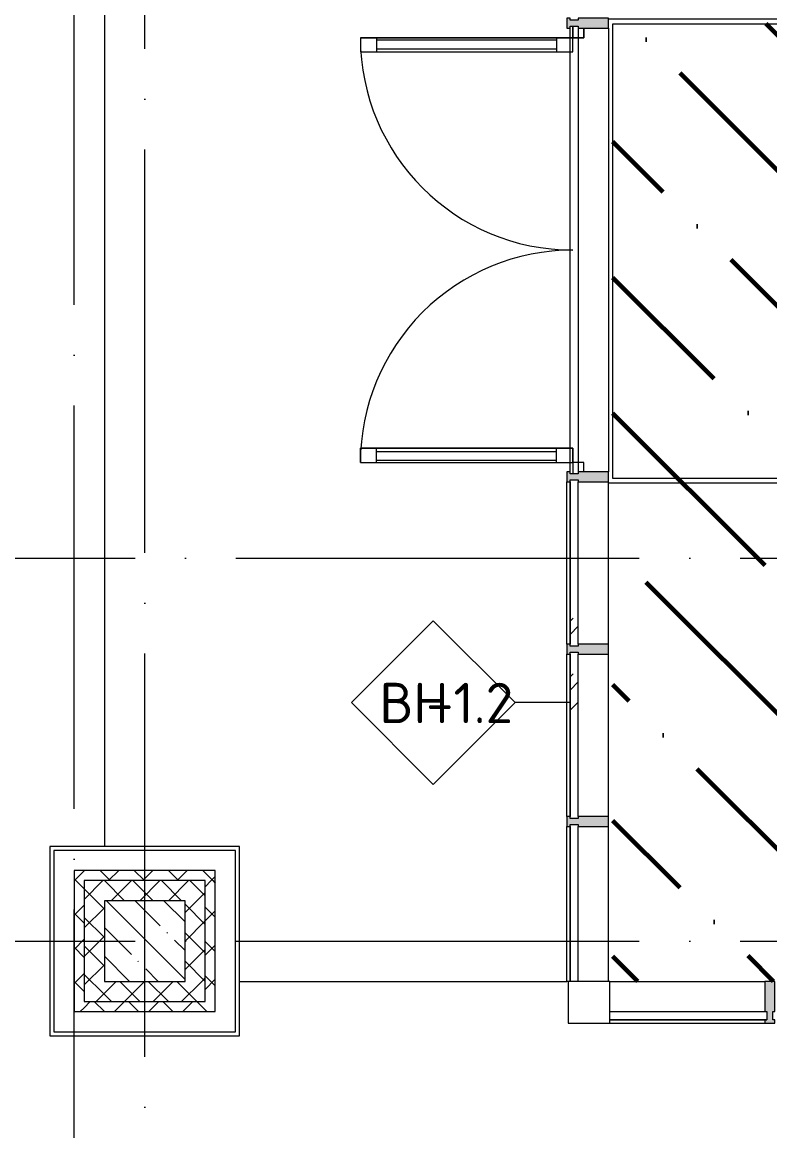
# Model space of a CAD drawing. Header units: millimetres. Extents: x -68946 to 288321, y -402657 to 324925.
# Drawn here: x 81180 to 84888, y 25484 to 30984 of the extents above; entities that cross this region are included whole.
import ezdxf

# ---------------------------------------------------------------- set-up
doc = ezdxf.new("R2010")
doc.units = ezdxf.units.MM
doc.linetypes.add('ADSK_Линия сетки', pattern=[2500, 2000, -250, 0, -250])
for name, color, linetype, lineweight in [('3.4) ПТ-2.15    4 вып', 200, 'Continuous', 60), ('A-DETL-GENF-OTLN', 250, 'Continuous', 5), ('A-DOOR-____-OTLN', 250, 'Continuous', 5), ('A-FLOR-____-OTLN', 192, 'Continuous', 9), ('A-GENM-____-OTLN', 250, 'Continuous', 9), ('A-GLAZ-____-MCUT', 250, 'Continuous', 9), ('A-GLAZ-____-OTLN', 250, 'Continuous', 5), ('A-GLAZ-CURT-OTLN', 52, 'Continuous', 5), ('A-GLAZ-CWMG-MCUT', 51, 'Continuous', 9), ('A-GLAZ-CWMG-OTLN', 51, 'Continuous', 5), ('A-WALL-____-IDEN', 250, 'Continuous', 9), ('A-WALL-____-MCUT', 250, 'Continuous', 13), ('A-WALL-____-PATT', 250, 'Continuous', 13), ('A-WALL-FNSH-MCUT', 250, 'Continuous', 13), ('S-COLS-____-MCUT', 250, 'Continuous', 25), ('S-COLS-____-OTLN', 250, 'Continuous', 9), ('S-GRID-____-OTLN', 250, 'Continuous', 9)]:
    doc.layers.add(name, color=color, linetype=linetype, lineweight=lineweight)
doc.styles.add('ISOCPEUR_2', font='isocpeur.ttf', dxfattribs={"height": 160})
pattern_1 = [(45, (12287.91, -0.0006), (-70.71068, 70.71068), []), (135, (12287.91, -0.0006), (-70.71068, -70.71068), [])]
pattern_2 = [(135, (12287.91, -0.0006), (-84.85281, -84.85281), []), (225, (12287.91, -0.0006), (84.85281, -84.85281), [])]

# ---------------------------------------------------------------- blocks, each defined once
blk = doc.blocks.new('BSC_Колонна _Прямоугольная - 400x400-V36-АР1_Маркировочный план 1 этажа С2и3')
at = {"layer": 'S-COLS-____-OTLN', "lineweight": 5}
h = blk.add_hatch(dxfattribs=at)
h.set_pattern_fill('FP_79', color=256, style=0, pattern_type=2)
h.set_pattern_definition([(135, (-69499.98, -26425), (-142.5612, -142.5612), []), (135, (-69357.42, -26425), (-142.5612, -142.5612), [252.016, -50.403, 3.353, -47.05])])
h.paths.add_polyline_path([(200, -200), (200, 200), (-200, 200), (-200, -200), (62.4, -200)])
at = {"layer": 'S-COLS-____-MCUT', "lineweight": 5}
for p, q in [((200, 200), (-200, 200)), ((-200, 200), (-200, -200)), ((200, -200), (200, 200)), ((-200, -200), (200, -200))]:
    blk.add_line(p, q, dxfattribs=at)
blk = doc.blocks.new('PNS_Панель прямоугольная - Нр_Металл - 40мм-36084337-АР1_Маркировочный план 1 этажа С2и3')
at = {"layer": 'A-GLAZ-____-MCUT', "lineweight": 5}
for p, q in [((-389, 40), (379, 40)), ((379, 0), (-389, 0))]:
    blk.add_line(p, q, dxfattribs=at)
at = {"layer": 'A-GLAZ-____-OTLN'}
blk.add_line((-389, 0), (389, 0), dxfattribs=at)
blk = doc.blocks.new('Прямоугольный импост - Импост структурный с накладкой - 190мм-36086492-АР1_Маркировочный план 1 этажа С2и3')
at = {"layer": 'A-GLAZ-CWMG-OTLN'}
for p, q in [((71807, 26225), (72575, 26225)), ((71807, 26018), (72575, 26018))]:
    blk.add_line(p, q, dxfattribs=at)
blk = doc.blocks.new('Прямоугольный импост - Импост структурный с накладкой - 190мм-21718787-АР1_Маркировочный план 1 этажа С2и3')
at = {"layer": 'A-GLAZ-CWMG-OTLN'}
blk.add_hatch(color=50, dxfattribs=at).paths.add_polyline_path([(25, -40), (25, -190), (-25, -190), (-25, -40), (-15, -40), (-15, 0), (-25, 0), (-25, 17), (25, 17), (25, 0), (15, 0), (15, -40)])
at = {"layer": 'A-GLAZ-CWMG-MCUT', "lineweight": 5}
for p, q in [((-25, 0), (-25, 17)), ((-25, 17), (25, 17)), ((-15, 0), (-25, 0)), ((-15, -40), (-15, 0)), ((25, 0), (15, 0)), ((15, 0), (15, -40)), ((25, 17), (25, 0)), ((-25, -190), (-25, -40)), ((-25, -40), (-15, -40)), ((15, -40), (25, -40)), ((25, -40), (25, -190)), ((25, -190), (-25, -190))]:
    blk.add_line(p, q, dxfattribs=at)
blk = doc.blocks.new('PNS_Панель прямоугольная - Нр_Металл - 40мм-36089714-АР1_Маркировочный план 1 этажа С2и3')
at = {"layer": 'A-GLAZ-____-OTLN'}
for p, q in [((-1100, 0), (1100, 0)), ((-1100, 0), (1100, 0)), ((1100, -40), (-1100, -40))]:
    blk.add_line(p, q, dxfattribs=at)
blk = doc.blocks.new('PNS_Панель прямоугольная3 - Нр_Стекло - 40мм 2-36095095-АР1_Маркировочный план 1 этажа С2и3')
at = {"layer": 'A-GLAZ-____-OTLN'}
h = blk.add_hatch(dxfattribs=at)
h.set_pattern_fill('FP_127', color=256, style=0, pattern_type=2)
h.set_pattern_definition([(315, (-27345.5, 71710), (282.8427, 282.8427), [200, -600]), (315, (-27445.5, 71910), (282.8427, 282.8427), [600, -200]), (315, (-27545.5, 71510), (282.8427, 282.8427), [200, -600])])
h.paths.add_polyline_path([(-412.5, 0), (-412.5, -40), (412.5, -40), (412.5, 0), (-402.5, 0)])
at = {"layer": 'A-GLAZ-____-MCUT', "lineweight": 5}
for p, q in [((402.5, 0), (-402.5, 0)), ((-402.5, -40), (402.5, -40))]:
    blk.add_line(p, q, dxfattribs=at)
at = {"layer": 'A-GLAZ-____-OTLN'}
blk.add_line((-412.5, 0), (412.5, 0), dxfattribs=at)
blk = doc.blocks.new('PNS_Панель прямоугольная3 - Нр_Стекло - 40мм 2-V100-АР1_Маркировочный план 1 этажа С2и3')
at = {"layer": 'A-GLAZ-____-OTLN'}
h = blk.add_hatch(dxfattribs=at)
h.set_pattern_fill('FP_128', color=256, style=0, pattern_type=2)
h.set_pattern_definition([(315, (-28200.5, 71710), (282.8427, 282.8427), [200, -600]), (315, (-28300.5, 71910), (282.8427, 282.8427), [600, -200]), (315, (-28400.5, 71510), (282.8427, 282.8427), [200, -600])])
h.paths.add_polyline_path([(-412.5, -40), (412.5, -40), (412.5, 0), (-412.5, 0), (-412.5, -2.8)])
at = {"layer": 'A-GLAZ-____-MCUT', "lineweight": 5}
for p, q in [((402.5, 0), (-402.5, 0)), ((-402.5, -40), (402.5, -40))]:
    blk.add_line(p, q, dxfattribs=at)
at = {"layer": 'A-GLAZ-____-OTLN'}
blk.add_line((-412.5, 0), (412.5, 0), dxfattribs=at)
blk = doc.blocks.new('Дверь_Витражная_СКБ_2Ст - ДВН_ДАО_Главный вход-36089722-АР1_Маркировочный план 1 этажа С2и3')
at = {"layer": 'A-DETL-GENF-OTLN', "lineweight": 5}
for p, q in [((-1053, 1040.5), (-983, 1040.5)), ((-1053, 1040.5), (-1053, -12.5)), ((-983, 1040.5), (-1053, 1040.5)), ((-1053, 1040.5), (-1053, -12.5)), ((-983, 1040.5), (-983, -12.5)), ((-983, -12.5), (-983, 1040.5)), ((1053, 1040.5), (983, 1040.5)), ((983, 1040.5), (983, -12.5)), ((1053, 1040.5), (983, 1040.5)), ((983, 1040.5), (983, -12.5)), ((1053, 1040.5), (1053, -12.5)), ((1053, -12.5), (1053, 1040.5)), ((-1053, 960.5), (-983, 960.5)), ((-1043, 960.5), (-1043, 67.5)), ((-999, 960.5), (-999, 67.5)), ((1053, 960.5), (983, 960.5)), ((999, 960.5), (999, 67.5)), ((1043, 960.5), (1043, 67.5)), ((-1053, 67.5), (-983, 67.5)), ((1053, 67.5), (983, 67.5)), ((-1053, -12.5), (-1110, -12.5)), ((-1053, -12.5), (-1110, -12.5)), ((-983, -12.5), (-1053, -12.5)), ((-1053, -12.5), (-983, -12.5)), ((-1053, -67.5), (-1053, -12.5)), ((-1053, -67.5), (-1053, -12.5)), ((983, -12.5), (1053, -12.5)), ((983, -12.5), (1053, -12.5)), ((1053, -67.5), (1053, -12.5)), ((1053, -12.5), (1110, -12.5)), ((1053, -12.5), (1053, -67.5)), ((1110, -12.5), (1053, -12.5)), ((-1100, -67.5), (-1053, -67.5)), ((-1100, -67.5), (-1053, -67.5)), ((1100, -67.5), (1053, -67.5)), ((1053, -67.5), (1100, -67.5))]:
    blk.add_line(p, q, dxfattribs=at)
at = {"layer": 'A-DOOR-____-OTLN'}
for p, q in [((-1053, 1040.5), (-1053, -12.5)), ((1053, 1040.5), (1053, -12.5))]:
    blk.add_line(p, q, dxfattribs=at)
for centre, start, end in [((-1053, -12.5), 360, 90), ((1053, -12.5), 90, 180)]:
    blk.add_arc(centre, 1053, start, end, dxfattribs=at)
blk = doc.blocks.new('Прямоугольный импост - Импост структурный с накладкой - 190мм-36093657-АР1_Маркировочный план 1 этажа С2и3')
at = {"layer": 'A-GLAZ-CWMG-OTLN'}
for p, q in [((71593, 26225), (71593, 26993)), ((71800, 26225), (71800, 26993)), ((71600, 26225), (71593, 26225))]:
    blk.add_line(p, q, dxfattribs=at)
blk = doc.blocks.new('Прямоугольный импост - Импост структурный с накладкой - 190мм-36094105-АР1_Маркировочный план 1 этажа С2и3')
at = {"layer": 'A-GLAZ-CWMG-OTLN'}
for p, q in [((71593, 27043), (71593, 27848)), ((71800, 27043), (71800, 27848))]:
    blk.add_line(p, q, dxfattribs=at)
blk = doc.blocks.new('Прямоугольный импост - Импост структурный с накладкой - 190мм-36089258-АР1_Маркировочный план 1 этажа С2и3')
at = {"layer": 'A-GLAZ-CWMG-OTLN'}
blk.add_hatch(color=50, dxfattribs=at).paths.add_polyline_path([(-25, -17), (-25, 0), (-15, 0), (-15, 40), (-25, 40), (-25, 190), (25, 190), (25, 40), (15, 40), (15, 0), (25, 0), (25, -17), (-15, -17)])
at = {"layer": 'A-GLAZ-CWMG-MCUT', "lineweight": 5}
for p, q in [((-25, 40), (-25, 190)), ((-25, 190), (25, 190)), ((25, 190), (25, 40)), ((-15, 40), (-25, 40)), ((-25, -17), (-25, 0)), ((-25, 0), (-15, 0)), ((-15, 0), (-15, 40)), ((15, 40), (15, 0)), ((25, 40), (15, 40)), ((15, 0), (25, 0)), ((25, 0), (25, -17)), ((25, -17), (-25, -17))]:
    blk.add_line(p, q, dxfattribs=at)
blk = doc.blocks.new('Прямоугольный импост - Импост структурный с накладкой - 190мм-36089257-АР1_Маркировочный план 1 этажа С2и3')
at = {"layer": 'A-GLAZ-CWMG-OTLN'}
blk.add_hatch(color=50, dxfattribs=at).paths.add_polyline_path([(15, -17), (-25, -17), (-25, 0), (-15, 0), (-15, 40), (-25, 40), (-25, 190), (25, 190), (25, 40), (15, 40), (15, 0), (25, 0), (25, -17)])
at = {"layer": 'A-GLAZ-CWMG-MCUT', "lineweight": 5}
for p, q in [((-25, 40), (-25, 190)), ((-25, 190), (25, 190)), ((25, 190), (25, 40)), ((-15, 40), (-25, 40)), ((-25, -17), (-25, 0)), ((-25, 0), (-15, 0)), ((-15, 0), (-15, 40)), ((15, 40), (15, 0)), ((25, 40), (15, 40)), ((15, 0), (25, 0)), ((25, 0), (25, -17)), ((25, -17), (-25, -17))]:
    blk.add_line(p, q, dxfattribs=at)
blk = doc.blocks.new('PNS_Панель прямоугольная - Нр_Металл - 40мм-36095111-АР1_Маркировочный план 1 этажа С2и3')
at = {"layer": 'A-GLAZ-____-MCUT', "lineweight": 5}
for p, q in [((379, 0), (-389, 0)), ((-389, -40), (379, -40))]:
    blk.add_line(p, q, dxfattribs=at)
at = {"layer": 'A-GLAZ-____-OTLN'}
blk.add_line((-389, 0), (389, 0), dxfattribs=at)
blk = doc.blocks.new('ASML_АР_Решетка вентиляционная встроенная - ГР-5_3000х2300-42052763-АР1_Маркировочный план 1 этажа С2и3')
at = {"layer": 'A-GENM-____-OTLN', "lineweight": 5}
for p, q in [((-1150, 1500), (-1150, -1500)), ((1105, 1500), (-1095, 1500)), ((1150, -1500), (1150, 1500)), ((-1128, 1478), (1128, 1478)), ((-1128, -1478), (-1128, 1478)), ((1128, 1478), (1128, -1478)), ((1128, -1478), (-1128, -1478)), ((-1150, -1500), (1150, -1500))]:
    blk.add_line(p, q, dxfattribs=at)
blk = doc.blocks.new('ADSK_Марка_Стена - Экземпляр_ADSK_Позиция-30564885-АР1_Маркировочный план 1 этажа С2и3')
at = {"layer": 'A-WALL-____-IDEN'}
for p, q in [((-0.156, 4.37), (-4.213, 0.312)), ((3.901, 0.312), (-0.156, 4.37)), ((-4.213, 0.312), (-0.156, -3.745)), ((-0.156, -3.745), (3.901, 0.312))]:
    blk.add_line(p, q, dxfattribs=at)

msp = doc.modelspace()

# ---------------------------------------------------------------- hatches: boundary and pattern name
at = {"layer": '3.4) ПТ-2.15    4 вып'}
h = msp.add_hatch(dxfattribs=at)
h.set_pattern_fill('ANSI36', color=256, scale=150, angle=90)
h.paths.add_polyline_path([(87287.8919, 30976), (84109.9138, 30976), (84109.9138, 26225), (87287.8919, 26225)])
at = {"layer": 'A-WALL-____-PATT', "lineweight": 15, "true_color": 0x000000}
h = msp.add_hatch(dxfattribs=at)
h.set_pattern_fill('FP_53', color=18, style=0, pattern_type=2)
h.set_pattern_definition(pattern_2)
h.paths.add_polyline_path([(81437.8919, 26074.9994), (81487.8919, 26074.9994), (81487.8919, 26775), (81437.8919, 26775), (81437.8919, 26225)])
h = msp.add_hatch(dxfattribs=at)
h.set_pattern_fill('FP_53', color=18, style=0, pattern_type=2)
h.set_pattern_definition(pattern_2)
h.paths.add_polyline_path([(81487.8919, 26725), (82137.9138, 26725), (82137.9138, 26775), (81487.8919, 26775)])
h = msp.add_hatch(dxfattribs=at)
h.set_pattern_fill('FP_52', color=18, style=0, pattern_type=2)
h.set_pattern_definition(pattern_1)
h.paths.add_polyline_path([(81582.5656, 26124.9994), (81587.8919, 26124.9994), (81587.8919, 26725), (81487.8919, 26725), (81487.8919, 26124.9994), (81582.5076, 26124.9994)])
h = msp.add_hatch(dxfattribs=at)
h.set_pattern_fill('FP_52', color=18, style=0, pattern_type=2)
h.set_pattern_definition(pattern_1)
h.paths.add_polyline_path([(81587.8919, 26625), (82087.9138, 26625), (82087.9138, 26725), (81587.8919, 26725)])
h = msp.add_hatch(dxfattribs=at)
h.set_pattern_fill('FP_53', color=18, style=0, pattern_type=2)
h.set_pattern_definition(pattern_2)
h.paths.add_polyline_path([(82087.9138, 26124.9994), (82137.9138, 26124.9994), (82137.9138, 26725), (82087.9138, 26725), (82087.9139, 26225)])
h = msp.add_hatch(dxfattribs=at)
h.set_pattern_fill('FP_52', color=18, style=0, pattern_type=2)
h.set_pattern_definition(pattern_1)
h.paths.add_polyline_path([(82087.9138, 26225), (82087.9138, 26625), (81987.9138, 26625), (81987.9138, 26225)])
h = msp.add_hatch(dxfattribs=at)
h.set_pattern_fill('FP_52', color=18, style=0, pattern_type=2)
h.set_pattern_definition(pattern_1)
h.paths.add_polyline_path([(81850.3095, 26124.9994), (82087.9138, 26124.9994), (82087.9138, 26224.9994), (81587.8919, 26224.5901), (81587.9138, 26124.9994), (81787.9138, 26124.9994)])
h = msp.add_hatch(dxfattribs=at)
h.set_pattern_fill('FP_53', color=18, style=0, pattern_type=2)
h.set_pattern_definition(pattern_2)
h.paths.add_polyline_path([(81987.8919, 26074.9994), (82137.9138, 26074.9994), (82137.9138, 26124.9994), (81487.8919, 26124.9994), (81487.8919, 26074.9994), (81850.3095, 26074.9994)])

# ---------------------------------------------------------------- linework, layer by layer
at = {"layer": 'A-FLOR-____-OTLN', "color": 18, "lineweight": 5, "true_color": 0x000000}
for p, q in [((81587.9138, 31769.9994), (81587.9138, 26895)), ((82257.9138, 26225), (83855.9138, 26225)), ((83855.9138, 26225.0597), (83880.9138, 26225.0597))]:
    msp.add_line(p, q, dxfattribs=at)
at = {"layer": 'A-WALL-____-IDEN', "color": 18, "true_color": 0x000000}
msp.add_line((83897.9138, 27607.943), (83624.4788, 27607.943), dxfattribs=at)
at = {"layer": 'A-WALL-____-MCUT', "color": 18, "lineweight": 15, "true_color": 0x000000}
for p, q in [((82237.9138, 26875), (81337.8919, 26875)), ((81337.8919, 26875), (81337.8919, 25974.9994)), ((82237.9138, 25974.9994), (82237.9138, 26875)), ((82137.9138, 26775), (81437.8919, 26775)), ((81437.8919, 26775), (81437.8919, 26074.9994)), ((82137.9138, 26074.9994), (82137.9138, 26775)), ((82087.9138, 26725), (81487.8919, 26725)), ((81487.8919, 26725), (81487.8919, 26124.9994)), ((82087.9138, 26124.9994), (82087.9138, 26725)), ((81487.8919, 26124.9994), (82087.9138, 26124.9994)), ((81437.8919, 26074.9994), (82137.9138, 26074.9994)), ((81337.8919, 25974.9994), (82237.9138, 25974.9994))]:
    msp.add_line(p, q, dxfattribs=at)
at = {"layer": 'A-WALL-FNSH-MCUT', "lineweight": 15}
for p, q in [((82257.9138, 26895), (81317.8919, 26895)), ((81317.8919, 26895), (81317.8919, 25954.9994)), ((82257.9138, 25954.9994), (82257.9138, 26895)), ((81317.8919, 25954.9994), (82257.9138, 25954.9994))]:
    msp.add_line(p, q, dxfattribs=at)
at = {"layer": 'S-COLS-____-MCUT', "color": 18, "lineweight": 5, "true_color": 0x000000}
for p, q in [((84094.9138, 26225), (83887.9138, 26225)), ((83887.9138, 26225), (83887.9138, 26018)), ((84094.9138, 26018), (84094.9138, 26225)), ((83887.9138, 26018), (84094.9138, 26018))]:
    msp.add_line(p, q, dxfattribs=at)
at = {"layer": 'S-GRID-____-OTLN', "color": 18, "linetype": 'ADSK_Линия сетки', "true_color": 0x000000}
for p, q in [((81437.9138, -2919.5356), (81437.9138, 61202.0045)), ((81787.9138, -1649.5356), (81787.9138, 59932.0045)), ((77240.3519, 28325), (168626.8279, 28325)), ((77240.3519, 26425), (168626.8279, 26425))]:
    msp.add_line(p, q, dxfattribs=at)

# ---------------------------------------------------------------- block references
at = {"layer": 'A-DOOR-____-OTLN', "color": 18, "true_color": 0x000000, "rotation": 89.99999999999935}
msp.add_blockref('Дверь_Витражная_СКБ_2Ст - ДВН_ДАО_Главный вход-36089722-АР1_Маркировочный план 1 этажа С2и3', (83897.9138, 29853), dxfattribs=at)
at = {"layer": 'A-GENM-____-OTLN', "color": 18, "lineweight": 5, "true_color": 0x000000, "rotation": 89.99999999999973}
msp.add_blockref('ASML_АР_Решетка вентиляционная встроенная - ГР-5_3000х2300-42052763-АР1_Маркировочный план 1 этажа С2и3', (85587.9138, 29848), dxfattribs=at)
at = {"layer": 'A-GLAZ-____-MCUT', "color": 18, "lineweight": 5, "true_color": 0x000000, "rotation": 89.99999999999935}
for name, p in [('PNS_Панель прямоугольная3 - Нр_Стекло - 40мм 2-V100-АР1_Маркировочный план 1 этажа С2и3', (83897.9138, 28300.5)), ('PNS_Панель прямоугольная3 - Нр_Стекло - 40мм 2-36095095-АР1_Маркировочный план 1 этажа С2и3', (83897.9138, 27445.5)), ('PNS_Панель прямоугольная - Нр_Металл - 40мм-36095111-АР1_Маркировочный план 1 этажа С2и3', (83897.9138, 26614))]:
    msp.add_blockref(name, p, dxfattribs=at)
at = {"layer": 'A-GLAZ-____-MCUT', "color": 18, "lineweight": 5, "true_color": 0x000000}
msp.add_blockref('PNS_Панель прямоугольная - Нр_Металл - 40мм-36084337-АР1_Маркировочный план 1 этажа С2и3', (84483.9138, 26035), dxfattribs=at)
at = {"layer": 'A-GLAZ-CURT-OTLN', "color": 18, "true_color": 0x000000, "rotation": 89.99999999999935}
msp.add_blockref('PNS_Панель прямоугольная - Нр_Металл - 40мм-36089714-АР1_Маркировочный план 1 этажа С2и3', (83897.9138, 29853), dxfattribs=at)
at = {"layer": 'A-GLAZ-CWMG-OTLN', "color": 18, "true_color": 0x000000, "extrusion": (0, 0, -1)}
for name, p, rotation in [('Прямоугольный импост - Импост структурный с накладкой - 190мм-36089257-АР1_Маркировочный план 1 этажа С2и3', (-83897.9138, 30978), 90.00000000000065), ('Прямоугольный импост - Импост структурный с накладкой - 190мм-36089257-АР1_Маркировочный план 1 этажа С2и3', (-83897.9138, 28728), 90.00000000000065), ('Прямоугольный импост - Импост структурный с накладкой - 190мм-36089258-АР1_Маркировочный план 1 этажа С2и3', (-83897.9138, 27873), 90.00000000000065), ('Прямоугольный импост - Импост структурный с накладкой - 190мм-36089258-АР1_Маркировочный план 1 этажа С2и3', (-83897.9138, 27018), 90.00000000000065), ('Прямоугольный импост - Импост структурный с накладкой - 190мм-21718787-АР1_Маркировочный план 1 этажа С2и3', (-84887.9138, 26035), 180)]:
    msp.add_blockref(name, p, dxfattribs=dict(at, rotation=rotation))
at = {"layer": 'A-GLAZ-CWMG-OTLN', "color": 18, "true_color": 0x000000}
for name, p in [('Прямоугольный импост - Импост структурный с накладкой - 190мм-36094105-АР1_Маркировочный план 1 этажа С2и3', (12287.9138, 854.9994)), ('Прямоугольный импост - Импост структурный с накладкой - 190мм-36094105-АР1_Маркировочный план 1 этажа С2и3', (12287.9138, -0.0006)), ('Прямоугольный импост - Импост структурный с накладкой - 190мм-36093657-АР1_Маркировочный план 1 этажа С2и3', (12287.9138, -0.0006)), ('Прямоугольный импост - Импост структурный с накладкой - 190мм-36086492-АР1_Маркировочный план 1 этажа С2и3', (12287.9138, -0.0006))]:
    msp.add_blockref(name, p, dxfattribs=at)
at = {"layer": 'A-WALL-____-IDEN', "color": 18, "true_color": 0x000000, "xscale": 99.99999999999993, "yscale": 99.99999999999993, "zscale": 99.99999999999993}
msp.add_blockref('ADSK_Марка_Стена - Экземпляр_ADSK_Позиция-30564885-АР1_Маркировочный план 1 этажа С2и3', (83234.3869, 27576.693), dxfattribs=at)
at = {"layer": 'S-COLS-____-OTLN', "color": 18, "lineweight": 5, "true_color": 0x000000}
msp.add_blockref('BSC_Колонна _Прямоугольная - 400x400-V36-АР1_Маркировочный план 1 этажа С2и3', (81787.8919, 26424.9994), dxfattribs=at)

# ---------------------------------------------------------------- texts
at = {"layer": 'A-WALL-____-IDEN', "color": 18, "true_color": 0x000000, "char_height": 200, "attachment_point": 1, "style": 'ISOCPEUR_2'}
for s, insert, width in [('ВН', (82951.456, 27706.3617), 280.590625), ('-1.2', (83182.9664, 27706.3617), 381.60325)]:
    msp.add_mtext(s, dxfattribs=dict(at, insert=insert, width=width))

doc.saveas('drawing.dxf')
